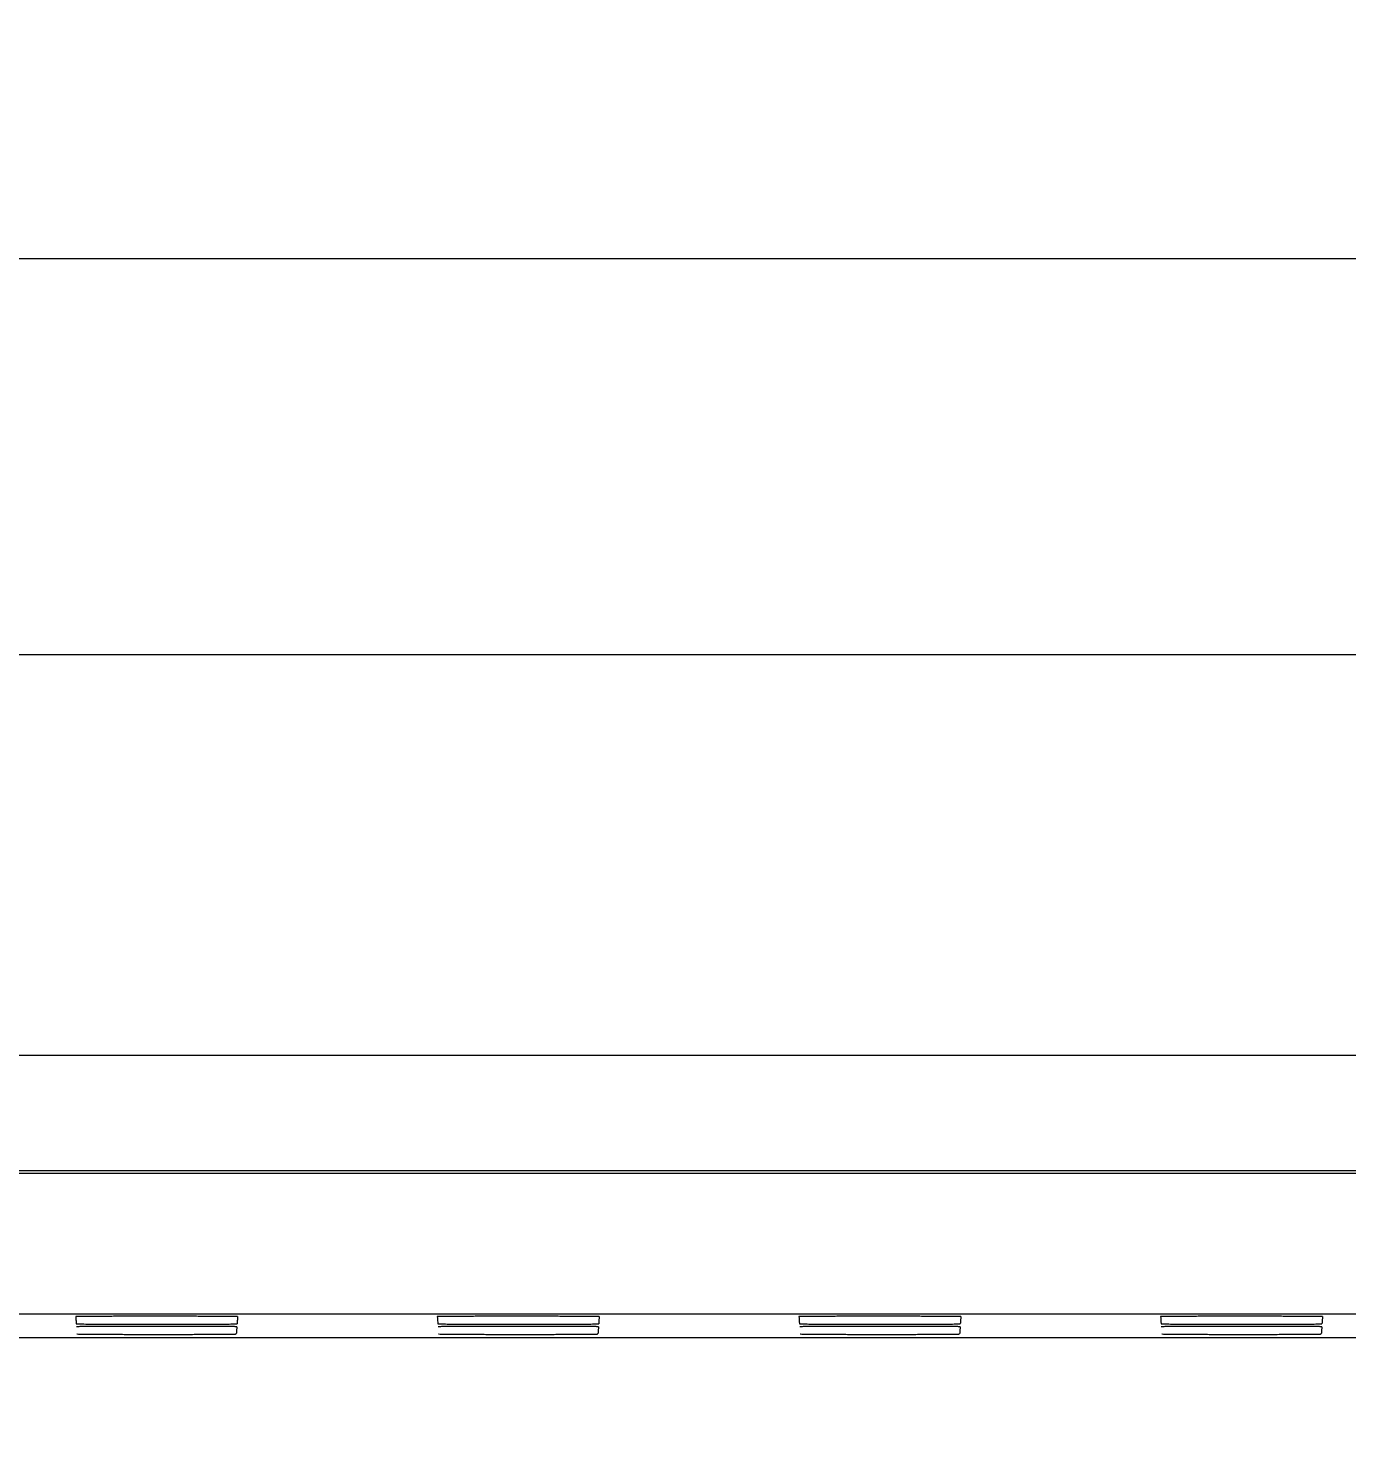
# Model space of a CAD drawing. Header units: millimetres. Extents: x -195 to 1349, y 148 to 750.
# Drawn here: x 1180.11 to 1196.52, y 500.39 to 517.82 of the extents above; entities that cross this region are included whole.
import ezdxf

# ---------------------------------------------------------------- set-up
doc = ezdxf.new("R2010")
doc.units = ezdxf.units.MM
doc.layers.get('0').update_dxf_attribs({"linetype": 'CONTINUOUS'})
doc.layers.get('Defpoints').update_dxf_attribs({"linetype": 'CONTINUOUS'})
doc.layers.add('4', color=7, linetype='CONTINUOUS', true_color=0xffffff)
doc.styles.add('ROMANC', font='romanc.shx', dxfattribs={"bigfont": 'gbcbig.shx'})
doc.dimstyles.new('YanXiu', dxfattribs={"dimtxt": 3.5, "dimasz": 2.2, "dimexe": 0.66, "dimexo": 0.66, "dimgap": 0.66, "dimtad": 0, "dimdec": 1, "dimdsep": 46, "dimtxsty": 'ROMANC', "dimcen": 0, "dimclrd": 131, "dimclre": 131, "dimclrt": 42, "dimazin": 2, "dimtfac": 1, "dimtdec": 1, "dimtofl": 0, "dimtmove": 0, "dimatfit": 3, "dimfxl": 1, "dimlwd": 5, "dimlwe": 5, "dimarcsym": 0})

# ---------------------------------------------------------------- blocks, each defined once
blk = doc.blocks.new('*D53')
at = {"color": 131, "lineweight": 5, "transparency": 16777216}
for p, q in [((1169.315, 493.241), (1169.315, 515.61)), ((1243.61, 492.48), (1243.61, 515.61)), ((1171.515, 514.95), (1200.469, 514.95)), ((1241.41, 514.95), (1212.456, 514.95))]:
    blk.add_line(p, q, dxfattribs=at)
at = {"color": 131, "lineweight": 18, "transparency": 16777216}
for points in [[(1171.515, 515.316), (1171.515, 514.583), (1169.315, 514.95)], [(1241.41, 515.316), (1241.41, 514.583), (1243.61, 514.95)]]:
    blk.add_solid(points, dxfattribs=at)
at = {"layer": 'Defpoints', "color": 0, "lineweight": 18, "transparency": 16777216}
for p in [(1243.61, 514.95), (1169.315, 492.581), (1243.61, 491.82)]:
    blk.add_point(p, dxfattribs=at)
at = {"color": 42, "lineweight": 18, "transparency": 16777216, "insert": (1206.462, 514.95), "char_height": 3.5, "attachment_point": 5, "style": 'ROMANC'}
blk.add_mtext('74.3', dxfattribs=at)
blk = doc.blocks.new('*D54')
at = {"color": 131, "lineweight": 5, "transparency": 16777216}
for p, q in [((1169.962, 501.388), (1169.962, 510.682)), ((1242.962, 501.388), (1242.962, 510.682)), ((1172.162, 510.022), (1202.969, 510.022)), ((1240.762, 510.022), (1209.956, 510.022))]:
    blk.add_line(p, q, dxfattribs=at)
at = {"color": 131, "lineweight": 18, "transparency": 16777216}
for points in [[(1172.162, 510.388), (1172.162, 509.655), (1169.962, 510.022)], [(1240.762, 510.388), (1240.762, 509.655), (1242.962, 510.022)]]:
    blk.add_solid(points, dxfattribs=at)
at = {"layer": 'Defpoints', "color": 0, "lineweight": 18, "transparency": 16777216}
for p in [(1242.962, 510.022), (1169.962, 500.728), (1242.962, 500.728)]:
    blk.add_point(p, dxfattribs=at)
at = {"color": 42, "lineweight": 18, "transparency": 16777216, "insert": (1206.462, 510.022), "char_height": 3.5, "attachment_point": 5, "style": 'ROMANC'}
blk.add_mtext('73', dxfattribs=at)
blk = doc.blocks.new('*D55')
at = {"color": 131, "lineweight": 5, "transparency": 16777216}
for p, q in [((1158.09, 492.7), (1158.09, 526.676)), ((1254.834, 492.885), (1254.834, 526.676)), ((1160.29, 526.016), (1200.469, 526.016)), ((1252.634, 526.016), (1212.456, 526.016))]:
    blk.add_line(p, q, dxfattribs=at)
at = {"color": 131, "lineweight": 18, "transparency": 16777216}
for points in [[(1160.29, 526.382), (1160.29, 525.649), (1158.09, 526.016)], [(1252.634, 526.382), (1252.634, 525.649), (1254.834, 526.016)]]:
    blk.add_solid(points, dxfattribs=at)
at = {"layer": 'Defpoints', "color": 0, "lineweight": 18, "transparency": 16777216}
for p in [(1254.834, 526.016), (1254.834, 492.225), (1158.09, 492.04)]:
    blk.add_point(p, dxfattribs=at)
at = {"color": 42, "lineweight": 18, "transparency": 16777216, "insert": (1206.462, 526.016), "char_height": 3.5, "attachment_point": 5, "style": 'ROMANC'}
blk.add_mtext('96.7', dxfattribs=at)
blk = doc.blocks.new('*D56')
at = {"color": 131, "lineweight": 5, "transparency": 16777216}
for p, q in [((1166.078, 504.008), (1166.078, 521.28)), ((1246.847, 504.008), (1246.847, 521.28)), ((1168.278, 520.62), (1200.469, 520.62)), ((1244.647, 520.62), (1212.456, 520.62))]:
    blk.add_line(p, q, dxfattribs=at)
at = {"color": 131, "lineweight": 18, "transparency": 16777216}
for points in [[(1168.278, 520.986), (1168.278, 520.253), (1166.078, 520.62)], [(1244.647, 520.986), (1244.647, 520.253), (1246.847, 520.62)]]:
    blk.add_solid(points, dxfattribs=at)
at = {"layer": 'Defpoints', "color": 0, "lineweight": 18, "transparency": 16777216}
for p in [(1246.847, 520.62), (1166.078, 503.348), (1246.847, 503.348)]:
    blk.add_point(p, dxfattribs=at)
at = {"color": 42, "lineweight": 18, "transparency": 16777216, "insert": (1206.462, 520.62), "char_height": 3.5, "attachment_point": 5, "style": 'ROMANC'}
blk.add_mtext('80.8', dxfattribs=at)
blk = doc.blocks.new('*D58')
at = {"color": 131, "lineweight": 5, "transparency": 16777216}
for p, q in [((1156.64, 502.079), (1156.64, 531.65)), ((1256.284, 502.079), (1256.284, 531.65)), ((1158.84, 530.99), (1200.469, 530.99)), ((1254.084, 530.99), (1212.456, 530.99))]:
    blk.add_line(p, q, dxfattribs=at)
at = {"color": 131, "lineweight": 18, "transparency": 16777216}
for points in [[(1158.84, 531.357), (1158.84, 530.624), (1156.64, 530.99)], [(1254.084, 531.357), (1254.084, 530.624), (1256.284, 530.99)]]:
    blk.add_solid(points, dxfattribs=at)
at = {"layer": 'Defpoints', "color": 0, "lineweight": 18, "transparency": 16777216}
for p in [(1256.284, 530.99), (1156.64, 501.419), (1256.284, 501.419)]:
    blk.add_point(p, dxfattribs=at)
at = {"color": 42, "lineweight": 18, "transparency": 16777216, "insert": (1206.462, 530.99), "char_height": 3.5, "attachment_point": 5, "style": 'ROMANC'}
blk.add_mtext('99.6', dxfattribs=at)
blk = doc.blocks.new('*D59')
at = {"color": 131, "lineweight": 5, "transparency": 16777216}
for p, q in [((1151.266, 503.956), (1151.266, 539.12)), ((1261.659, 503.956), (1261.659, 539.12)), ((1153.466, 538.46), (1199.219, 538.46)), ((1259.459, 538.46), (1213.706, 538.46))]:
    blk.add_line(p, q, dxfattribs=at)
at = {"color": 131, "lineweight": 18, "transparency": 16777216}
for points in [[(1153.466, 538.826), (1153.466, 538.093), (1151.266, 538.46)], [(1259.459, 538.826), (1259.459, 538.093), (1261.659, 538.46)]]:
    blk.add_solid(points, dxfattribs=at)
at = {"layer": 'Defpoints', "color": 0, "lineweight": 18, "transparency": 16777216}
for p in [(1261.659, 538.46), (1151.266, 503.296), (1261.659, 503.296)]:
    blk.add_point(p, dxfattribs=at)
at = {"color": 42, "lineweight": 18, "transparency": 16777216, "insert": (1206.462, 538.46), "char_height": 3.5, "attachment_point": 5, "style": 'ROMANC'}
blk.add_mtext('110.4', dxfattribs=at)

msp = doc.modelspace()

# ---------------------------------------------------------------- linework, layer by layer
at = {"layer": '4', "color": 7, "linetype": 'Continuous', "lineweight": 18}
for p, q in [((1247.243, 505.033), (1165.682, 505.033)), ((1246.876, 503.597), (1166.048, 503.597)), ((1246.847, 503.567), (1166.078, 503.567)), ((1175.44, 501.822), (1237.485, 501.822))]:
    msp.add_line(p, q, dxfattribs=at)
for points, knots in [([(1182.719, 501.785), (1182.719, 501.785), (1182.713, 501.786), (1182.694, 501.786), (1182.686, 501.786), (1182.672, 501.787), (1182.666, 501.787), (1182.655, 501.787), (1182.649, 501.787), (1182.63, 501.787), (1182.602, 501.787), (1182.568, 501.788), (1182.541, 501.788), (1182.532, 501.788), (1182.512, 501.788), (1182.502, 501.788), (1182.47, 501.788), (1182.448, 501.789), (1182.378, 501.789), (1182.328, 501.789), (1182.259, 501.789), (1182.245, 501.789), (1182.216, 501.789), (1182.202, 501.79), (1182.158, 501.79), (1182.129, 501.79), (1182.068, 501.79), (1182.037, 501.79), (1181.99, 501.79), (1181.974, 501.79), (1181.942, 501.79), (1181.926, 501.79), (1181.877, 501.79), (1181.812, 501.79), (1181.746, 501.79), (1181.68, 501.79), (1181.647, 501.79), (1181.598, 501.79), (1181.581, 501.79), (1181.549, 501.79), (1181.467, 501.79), (1181.389, 501.79), (1181.313, 501.79), (1181.297, 501.79), (1181.267, 501.79), (1181.253, 501.79), (1181.209, 501.789), (1181.181, 501.789), (1181.099, 501.789), (1181.048, 501.789), (1180.989, 501.789), (1180.978, 501.789), (1180.955, 501.788), (1180.945, 501.788), (1180.913, 501.788), (1180.894, 501.788), (1180.857, 501.788), (1180.84, 501.788), (1180.809, 501.787), (1180.795, 501.787), (1180.769, 501.787), (1180.747, 501.786), (1180.731, 501.786), (1180.718, 501.786), (1180.713, 501.786), (1180.707, 501.785), (1180.705, 501.785), (1180.705, 501.785)], [0, 0, 0, 0, 0.0625, 0.0625, 0.09375, 0.09375, 0.109375, 0.109375, 0.125, 0.125, 0.15625, 0.1875, 0.1875, 0.203125, 0.203125, 0.21875, 0.21875, 0.25, 0.25, 0.3125, 0.3125, 0.328125, 0.328125, 0.34375, 0.34375, 0.375, 0.375, 0.40625, 0.40625, 0.421875, 0.421875, 0.4375, 0.4375, 0.46875, 0.5, 0.5, 0.53125, 0.53125, 0.546875, 0.546875, 0.5625, 0.625, 0.625, 0.640625, 0.640625, 0.65625, 0.65625, 0.6875, 0.6875, 0.75, 0.75, 0.765625, 0.765625, 0.78125, 0.78125, 0.8125, 0.8125, 0.84375, 0.84375, 0.875, 0.875, 0.90625, 0.9375, 0.9375, 0.96875, 0.96875, 1, 1, 1, 1]), ([(1180.705, 501.785), (1180.706, 501.772), (1180.707, 501.758), (1180.709, 501.736), (1180.709, 501.727), (1180.71, 501.71), (1180.711, 501.703), (1180.711, 501.696)], [0, 0, 0, 0, 0.448295, 0.448295, 0.75351, 0.75351, 1, 1, 1, 1]), ([(1182.719, 501.785), (1182.718, 501.772), (1182.718, 501.758), (1182.716, 501.736), (1182.715, 501.727), (1182.714, 501.71), (1182.714, 501.703), (1182.713, 501.696)], [0, 0, 0, 0, 0.448296, 0.448296, 0.75351, 0.75351, 1, 1, 1, 1]), ([(1187.219, 501.785), (1187.219, 501.785), (1187.213, 501.786), (1187.194, 501.786), (1187.186, 501.786), (1187.172, 501.787), (1187.166, 501.787), (1187.155, 501.787), (1187.149, 501.787), (1187.13, 501.787), (1187.102, 501.787), (1187.068, 501.788), (1187.041, 501.788), (1187.032, 501.788), (1187.012, 501.788), (1187.002, 501.788), (1186.97, 501.788), (1186.948, 501.789), (1186.878, 501.789), (1186.828, 501.789), (1186.759, 501.789), (1186.745, 501.789), (1186.716, 501.789), (1186.702, 501.79), (1186.658, 501.79), (1186.629, 501.79), (1186.568, 501.79), (1186.537, 501.79), (1186.49, 501.79), (1186.474, 501.79), (1186.442, 501.79), (1186.426, 501.79), (1186.377, 501.79), (1186.312, 501.79), (1186.246, 501.79), (1186.18, 501.79), (1186.147, 501.79), (1186.098, 501.79), (1186.081, 501.79), (1186.049, 501.79), (1185.967, 501.79), (1185.889, 501.79), (1185.813, 501.79), (1185.797, 501.79), (1185.767, 501.79), (1185.753, 501.79), (1185.709, 501.789), (1185.681, 501.789), (1185.599, 501.789), (1185.548, 501.789), (1185.489, 501.789), (1185.478, 501.789), (1185.455, 501.788), (1185.445, 501.788), (1185.413, 501.788), (1185.394, 501.788), (1185.357, 501.788), (1185.34, 501.788), (1185.309, 501.787), (1185.295, 501.787), (1185.269, 501.787), (1185.247, 501.786), (1185.231, 501.786), (1185.218, 501.786), (1185.213, 501.786), (1185.207, 501.785), (1185.205, 501.785), (1185.205, 501.785)], [0, 0, 0, 0, 0.0625, 0.0625, 0.09375, 0.09375, 0.109375, 0.109375, 0.125, 0.125, 0.15625, 0.1875, 0.1875, 0.203125, 0.203125, 0.21875, 0.21875, 0.25, 0.25, 0.3125, 0.3125, 0.328125, 0.328125, 0.34375, 0.34375, 0.375, 0.375, 0.40625, 0.40625, 0.421875, 0.421875, 0.4375, 0.4375, 0.46875, 0.5, 0.5, 0.53125, 0.53125, 0.546875, 0.546875, 0.5625, 0.625, 0.625, 0.640625, 0.640625, 0.65625, 0.65625, 0.6875, 0.6875, 0.75, 0.75, 0.765625, 0.765625, 0.78125, 0.78125, 0.8125, 0.8125, 0.84375, 0.84375, 0.875, 0.875, 0.90625, 0.9375, 0.9375, 0.96875, 0.96875, 1, 1, 1, 1]), ([(1185.205, 501.785), (1185.206, 501.772), (1185.207, 501.758), (1185.209, 501.736), (1185.209, 501.727), (1185.21, 501.71), (1185.211, 501.703), (1185.211, 501.696)], [0, 0, 0, 0, 0.448295, 0.448295, 0.75351, 0.75351, 1, 1, 1, 1]), ([(1187.219, 501.785), (1187.218, 501.772), (1187.218, 501.758), (1187.216, 501.736), (1187.215, 501.727), (1187.214, 501.71), (1187.214, 501.703), (1187.213, 501.696)], [0, 0, 0, 0, 0.448296, 0.448296, 0.75351, 0.75351, 1, 1, 1, 1]), ([(1191.719, 501.785), (1191.719, 501.785), (1191.713, 501.786), (1191.694, 501.786), (1191.686, 501.786), (1191.672, 501.787), (1191.666, 501.787), (1191.655, 501.787), (1191.649, 501.787), (1191.63, 501.787), (1191.602, 501.787), (1191.568, 501.788), (1191.541, 501.788), (1191.532, 501.788), (1191.512, 501.788), (1191.502, 501.788), (1191.47, 501.788), (1191.448, 501.789), (1191.378, 501.789), (1191.328, 501.789), (1191.259, 501.789), (1191.245, 501.789), (1191.216, 501.789), (1191.202, 501.79), (1191.158, 501.79), (1191.129, 501.79), (1191.068, 501.79), (1191.037, 501.79), (1190.99, 501.79), (1190.974, 501.79), (1190.942, 501.79), (1190.926, 501.79), (1190.877, 501.79), (1190.812, 501.79), (1190.746, 501.79), (1190.68, 501.79), (1190.647, 501.79), (1190.598, 501.79), (1190.581, 501.79), (1190.549, 501.79), (1190.467, 501.79), (1190.389, 501.79), (1190.313, 501.79), (1190.297, 501.79), (1190.267, 501.79), (1190.253, 501.79), (1190.209, 501.789), (1190.181, 501.789), (1190.099, 501.789), (1190.048, 501.789), (1189.989, 501.789), (1189.978, 501.789), (1189.955, 501.788), (1189.945, 501.788), (1189.913, 501.788), (1189.894, 501.788), (1189.857, 501.788), (1189.84, 501.788), (1189.809, 501.787), (1189.795, 501.787), (1189.769, 501.787), (1189.747, 501.786), (1189.731, 501.786), (1189.718, 501.786), (1189.713, 501.786), (1189.707, 501.785), (1189.705, 501.785), (1189.705, 501.785)], [0, 0, 0, 0, 0.0625, 0.0625, 0.09375, 0.09375, 0.109375, 0.109375, 0.125, 0.125, 0.15625, 0.1875, 0.1875, 0.203125, 0.203125, 0.21875, 0.21875, 0.25, 0.25, 0.3125, 0.3125, 0.328125, 0.328125, 0.34375, 0.34375, 0.375, 0.375, 0.40625, 0.40625, 0.421875, 0.421875, 0.4375, 0.4375, 0.46875, 0.5, 0.5, 0.53125, 0.53125, 0.546875, 0.546875, 0.5625, 0.625, 0.625, 0.640625, 0.640625, 0.65625, 0.65625, 0.6875, 0.6875, 0.75, 0.75, 0.765625, 0.765625, 0.78125, 0.78125, 0.8125, 0.8125, 0.84375, 0.84375, 0.875, 0.875, 0.90625, 0.9375, 0.9375, 0.96875, 0.96875, 1, 1, 1, 1]), ([(1189.705, 501.785), (1189.706, 501.772), (1189.707, 501.758), (1189.709, 501.736), (1189.709, 501.727), (1189.71, 501.71), (1189.711, 501.703), (1189.711, 501.696)], [0, 0, 0, 0, 0.448295, 0.448295, 0.75351, 0.75351, 1, 1, 1, 1]), ([(1191.719, 501.785), (1191.718, 501.772), (1191.718, 501.758), (1191.716, 501.736), (1191.715, 501.727), (1191.714, 501.71), (1191.714, 501.703), (1191.713, 501.696)], [0, 0, 0, 0, 0.448296, 0.448296, 0.75351, 0.75351, 1, 1, 1, 1]), ([(1196.219, 501.785), (1196.219, 501.785), (1196.213, 501.786), (1196.194, 501.786), (1196.186, 501.786), (1196.172, 501.787), (1196.166, 501.787), (1196.155, 501.787), (1196.149, 501.787), (1196.13, 501.787), (1196.102, 501.787), (1196.068, 501.788), (1196.041, 501.788), (1196.032, 501.788), (1196.012, 501.788), (1196.002, 501.788), (1195.97, 501.788), (1195.948, 501.789), (1195.878, 501.789), (1195.828, 501.789), (1195.759, 501.789), (1195.745, 501.789), (1195.716, 501.789), (1195.702, 501.79), (1195.658, 501.79), (1195.629, 501.79), (1195.568, 501.79), (1195.537, 501.79), (1195.49, 501.79), (1195.474, 501.79), (1195.442, 501.79), (1195.426, 501.79), (1195.377, 501.79), (1195.312, 501.79), (1195.246, 501.79), (1195.18, 501.79), (1195.147, 501.79), (1195.098, 501.79), (1195.081, 501.79), (1195.049, 501.79), (1194.967, 501.79), (1194.889, 501.79), (1194.813, 501.79), (1194.797, 501.79), (1194.767, 501.79), (1194.753, 501.79), (1194.709, 501.789), (1194.681, 501.789), (1194.599, 501.789), (1194.548, 501.789), (1194.489, 501.789), (1194.478, 501.789), (1194.455, 501.788), (1194.445, 501.788), (1194.413, 501.788), (1194.394, 501.788), (1194.357, 501.788), (1194.34, 501.788), (1194.309, 501.787), (1194.295, 501.787), (1194.269, 501.787), (1194.247, 501.786), (1194.231, 501.786), (1194.218, 501.786), (1194.213, 501.786), (1194.207, 501.785), (1194.205, 501.785), (1194.205, 501.785)], [0, 0, 0, 0, 0.0625, 0.0625, 0.09375, 0.09375, 0.109375, 0.109375, 0.125, 0.125, 0.15625, 0.1875, 0.1875, 0.203125, 0.203125, 0.21875, 0.21875, 0.25, 0.25, 0.3125, 0.3125, 0.328125, 0.328125, 0.34375, 0.34375, 0.375, 0.375, 0.40625, 0.40625, 0.421875, 0.421875, 0.4375, 0.4375, 0.46875, 0.5, 0.5, 0.53125, 0.53125, 0.546875, 0.546875, 0.5625, 0.625, 0.625, 0.640625, 0.640625, 0.65625, 0.65625, 0.6875, 0.6875, 0.75, 0.75, 0.765625, 0.765625, 0.78125, 0.78125, 0.8125, 0.8125, 0.84375, 0.84375, 0.875, 0.875, 0.90625, 0.9375, 0.9375, 0.96875, 0.96875, 1, 1, 1, 1]), ([(1194.205, 501.785), (1194.206, 501.772), (1194.207, 501.758), (1194.209, 501.736), (1194.209, 501.727), (1194.21, 501.71), (1194.211, 501.703), (1194.211, 501.696)], [0, 0, 0, 0, 0.448295, 0.448295, 0.75351, 0.75351, 1, 1, 1, 1]), ([(1196.219, 501.785), (1196.218, 501.772), (1196.218, 501.758), (1196.216, 501.736), (1196.215, 501.727), (1196.214, 501.71), (1196.214, 501.703), (1196.213, 501.696)], [0, 0, 0, 0, 0.448296, 0.448296, 0.75351, 0.75351, 1, 1, 1, 1]), ([(1180.711, 501.696), (1180.712, 501.695), (1180.718, 501.695), (1180.737, 501.695), (1180.745, 501.694), (1180.764, 501.694), (1180.775, 501.694), (1180.8, 501.694), (1180.828, 501.693), (1180.862, 501.693), (1180.889, 501.693), (1180.898, 501.693), (1180.918, 501.693), (1180.928, 501.693), (1180.96, 501.692), (1180.982, 501.692), (1181.051, 501.692), (1181.101, 501.692), (1181.169, 501.691), (1181.183, 501.691), (1181.212, 501.691), (1181.226, 501.691), (1181.269, 501.691), (1181.299, 501.691), (1181.359, 501.691), (1181.39, 501.691), (1181.437, 501.691), (1181.452, 501.691), (1181.484, 501.691), (1181.501, 501.691), (1181.549, 501.691), (1181.614, 501.691), (1181.679, 501.691), (1181.744, 501.691), (1181.777, 501.691), (1181.826, 501.691), (1181.842, 501.691), (1181.875, 501.691), (1181.956, 501.691), (1182.034, 501.691), (1182.109, 501.691), (1182.124, 501.691), (1182.154, 501.691), (1182.169, 501.691), (1182.213, 501.691), (1182.241, 501.691), (1182.322, 501.692), (1182.373, 501.692), (1182.431, 501.692), (1182.442, 501.692), (1182.464, 501.692), (1182.475, 501.692), (1182.506, 501.693), (1182.526, 501.693), (1182.562, 501.693), (1182.579, 501.693), (1182.61, 501.693), (1182.624, 501.694), (1182.649, 501.694), (1182.671, 501.694), (1182.687, 501.695), (1182.7, 501.695), (1182.705, 501.695), (1182.712, 501.695), (1182.713, 501.696), (1182.713, 501.696)], [0, 0, 0, 0, 0.0625, 0.0625, 0.09375, 0.09375, 0.125, 0.125, 0.15625, 0.1875, 0.1875, 0.203125, 0.203125, 0.21875, 0.21875, 0.25, 0.25, 0.3125, 0.3125, 0.328125, 0.328125, 0.34375, 0.34375, 0.375, 0.375, 0.40625, 0.40625, 0.421875, 0.421875, 0.4375, 0.4375, 0.46875, 0.5, 0.5, 0.53125, 0.53125, 0.546875, 0.546875, 0.5625, 0.625, 0.625, 0.640625, 0.640625, 0.65625, 0.65625, 0.6875, 0.6875, 0.75, 0.75, 0.765625, 0.765625, 0.78125, 0.78125, 0.8125, 0.8125, 0.84375, 0.84375, 0.875, 0.875, 0.90625, 0.9375, 0.9375, 0.96875, 0.96875, 1, 1, 1, 1]), ([(1182.711, 501.659), (1182.711, 501.66), (1182.704, 501.66), (1182.685, 501.66), (1182.677, 501.661), (1182.663, 501.661), (1182.658, 501.661), (1182.647, 501.661), (1182.641, 501.661), (1182.622, 501.661), (1182.594, 501.662), (1182.561, 501.662), (1182.534, 501.662), (1182.524, 501.662), (1182.505, 501.662), (1182.495, 501.662), (1182.463, 501.663), (1182.441, 501.663), (1182.372, 501.663), (1182.322, 501.663), (1182.254, 501.664), (1182.24, 501.664), (1182.212, 501.664), (1182.198, 501.664), (1182.154, 501.664), (1182.125, 501.664), (1182.065, 501.664), (1182.034, 501.664), (1181.987, 501.664), (1181.972, 501.664), (1181.94, 501.664), (1181.924, 501.664), (1181.875, 501.664), (1181.811, 501.664), (1181.746, 501.664), (1181.681, 501.664), (1181.648, 501.664), (1181.599, 501.664), (1181.583, 501.664), (1181.55, 501.664), (1181.469, 501.664), (1181.392, 501.664), (1181.316, 501.664), (1181.301, 501.664), (1181.271, 501.664), (1181.257, 501.664), (1181.213, 501.664), (1181.185, 501.664), (1181.104, 501.663), (1181.054, 501.663), (1180.995, 501.663), (1180.984, 501.663), (1180.962, 501.663), (1180.951, 501.663), (1180.92, 501.662), (1180.901, 501.662), (1180.865, 501.662), (1180.848, 501.662), (1180.817, 501.662), (1180.803, 501.661), (1180.778, 501.661), (1180.756, 501.661), (1180.74, 501.66), (1180.727, 501.66), (1180.722, 501.66), (1180.716, 501.66), (1180.714, 501.659), (1180.714, 501.659)], [0, 0, 0, 0, 0.0625, 0.0625, 0.09375, 0.09375, 0.109375, 0.109375, 0.125, 0.125, 0.15625, 0.1875, 0.1875, 0.203125, 0.203125, 0.21875, 0.21875, 0.25, 0.25, 0.3125, 0.3125, 0.328125, 0.328125, 0.34375, 0.34375, 0.375, 0.375, 0.40625, 0.40625, 0.421875, 0.421875, 0.4375, 0.4375, 0.46875, 0.5, 0.5, 0.53125, 0.53125, 0.546875, 0.546875, 0.5625, 0.625, 0.625, 0.640625, 0.640625, 0.65625, 0.65625, 0.6875, 0.6875, 0.75, 0.75, 0.765625, 0.765625, 0.78125, 0.78125, 0.8125, 0.8125, 0.84375, 0.84375, 0.875, 0.875, 0.90625, 0.9375, 0.9375, 0.96875, 0.96875, 1, 1, 1, 1]), ([(1182.711, 501.659), (1182.71, 501.647), (1182.709, 501.635), (1182.707, 501.614), (1182.707, 501.605), (1182.706, 501.588), (1182.705, 501.579), (1182.704, 501.57)], [0, 0, 0, 0, 0.406541, 0.406541, 0.703271, 0.703271, 1, 1, 1, 1]), ([(1185.211, 501.696), (1185.212, 501.695), (1185.218, 501.695), (1185.237, 501.695), (1185.245, 501.694), (1185.264, 501.694), (1185.275, 501.694), (1185.3, 501.694), (1185.328, 501.693), (1185.362, 501.693), (1185.389, 501.693), (1185.398, 501.693), (1185.418, 501.693), (1185.428, 501.693), (1185.46, 501.692), (1185.482, 501.692), (1185.551, 501.692), (1185.601, 501.692), (1185.669, 501.691), (1185.683, 501.691), (1185.712, 501.691), (1185.726, 501.691), (1185.769, 501.691), (1185.799, 501.691), (1185.859, 501.691), (1185.89, 501.691), (1185.937, 501.691), (1185.952, 501.691), (1185.984, 501.691), (1186.001, 501.691), (1186.049, 501.691), (1186.114, 501.691), (1186.179, 501.691), (1186.244, 501.691), (1186.277, 501.691), (1186.326, 501.691), (1186.342, 501.691), (1186.375, 501.691), (1186.456, 501.691), (1186.534, 501.691), (1186.609, 501.691), (1186.624, 501.691), (1186.654, 501.691), (1186.669, 501.691), (1186.713, 501.691), (1186.741, 501.691), (1186.822, 501.692), (1186.873, 501.692), (1186.931, 501.692), (1186.942, 501.692), (1186.964, 501.692), (1186.975, 501.692), (1187.006, 501.693), (1187.026, 501.693), (1187.062, 501.693), (1187.079, 501.693), (1187.11, 501.693), (1187.124, 501.694), (1187.149, 501.694), (1187.171, 501.694), (1187.187, 501.695), (1187.2, 501.695), (1187.205, 501.695), (1187.212, 501.695), (1187.213, 501.696), (1187.213, 501.696)], [0, 0, 0, 0, 0.0625, 0.0625, 0.09375, 0.09375, 0.125, 0.125, 0.15625, 0.1875, 0.1875, 0.203125, 0.203125, 0.21875, 0.21875, 0.25, 0.25, 0.3125, 0.3125, 0.328125, 0.328125, 0.34375, 0.34375, 0.375, 0.375, 0.40625, 0.40625, 0.421875, 0.421875, 0.4375, 0.4375, 0.46875, 0.5, 0.5, 0.53125, 0.53125, 0.546875, 0.546875, 0.5625, 0.625, 0.625, 0.640625, 0.640625, 0.65625, 0.65625, 0.6875, 0.6875, 0.75, 0.75, 0.765625, 0.765625, 0.78125, 0.78125, 0.8125, 0.8125, 0.84375, 0.84375, 0.875, 0.875, 0.90625, 0.9375, 0.9375, 0.96875, 0.96875, 1, 1, 1, 1]), ([(1187.211, 501.659), (1187.211, 501.66), (1187.204, 501.66), (1187.185, 501.66), (1187.177, 501.661), (1187.163, 501.661), (1187.158, 501.661), (1187.147, 501.661), (1187.141, 501.661), (1187.122, 501.661), (1187.094, 501.662), (1187.061, 501.662), (1187.034, 501.662), (1187.024, 501.662), (1187.005, 501.662), (1186.995, 501.662), (1186.963, 501.663), (1186.941, 501.663), (1186.872, 501.663), (1186.822, 501.663), (1186.754, 501.664), (1186.74, 501.664), (1186.712, 501.664), (1186.698, 501.664), (1186.654, 501.664), (1186.625, 501.664), (1186.565, 501.664), (1186.534, 501.664), (1186.487, 501.664), (1186.472, 501.664), (1186.44, 501.664), (1186.424, 501.664), (1186.375, 501.664), (1186.311, 501.664), (1186.246, 501.664), (1186.181, 501.664), (1186.148, 501.664), (1186.099, 501.664), (1186.083, 501.664), (1186.05, 501.664), (1185.969, 501.664), (1185.892, 501.664), (1185.816, 501.664), (1185.801, 501.664), (1185.771, 501.664), (1185.757, 501.664), (1185.713, 501.664), (1185.685, 501.664), (1185.604, 501.663), (1185.554, 501.663), (1185.495, 501.663), (1185.484, 501.663), (1185.462, 501.663), (1185.451, 501.663), (1185.42, 501.662), (1185.401, 501.662), (1185.365, 501.662), (1185.348, 501.662), (1185.317, 501.662), (1185.303, 501.661), (1185.278, 501.661), (1185.256, 501.661), (1185.24, 501.66), (1185.227, 501.66), (1185.222, 501.66), (1185.216, 501.66), (1185.214, 501.659), (1185.214, 501.659)], [0, 0, 0, 0, 0.0625, 0.0625, 0.09375, 0.09375, 0.109375, 0.109375, 0.125, 0.125, 0.15625, 0.1875, 0.1875, 0.203125, 0.203125, 0.21875, 0.21875, 0.25, 0.25, 0.3125, 0.3125, 0.328125, 0.328125, 0.34375, 0.34375, 0.375, 0.375, 0.40625, 0.40625, 0.421875, 0.421875, 0.4375, 0.4375, 0.46875, 0.5, 0.5, 0.53125, 0.53125, 0.546875, 0.546875, 0.5625, 0.625, 0.625, 0.640625, 0.640625, 0.65625, 0.65625, 0.6875, 0.6875, 0.75, 0.75, 0.765625, 0.765625, 0.78125, 0.78125, 0.8125, 0.8125, 0.84375, 0.84375, 0.875, 0.875, 0.90625, 0.9375, 0.9375, 0.96875, 0.96875, 1, 1, 1, 1]), ([(1187.211, 501.659), (1187.21, 501.647), (1187.209, 501.635), (1187.207, 501.614), (1187.207, 501.605), (1187.206, 501.588), (1187.205, 501.579), (1187.204, 501.57)], [0, 0, 0, 0, 0.406541, 0.406541, 0.703271, 0.703271, 1, 1, 1, 1]), ([(1189.711, 501.696), (1189.712, 501.695), (1189.718, 501.695), (1189.737, 501.695), (1189.745, 501.694), (1189.764, 501.694), (1189.775, 501.694), (1189.8, 501.694), (1189.828, 501.693), (1189.862, 501.693), (1189.889, 501.693), (1189.898, 501.693), (1189.918, 501.693), (1189.928, 501.693), (1189.96, 501.692), (1189.982, 501.692), (1190.051, 501.692), (1190.101, 501.692), (1190.169, 501.691), (1190.183, 501.691), (1190.212, 501.691), (1190.226, 501.691), (1190.269, 501.691), (1190.299, 501.691), (1190.359, 501.691), (1190.39, 501.691), (1190.437, 501.691), (1190.452, 501.691), (1190.484, 501.691), (1190.501, 501.691), (1190.549, 501.691), (1190.614, 501.691), (1190.679, 501.691), (1190.744, 501.691), (1190.777, 501.691), (1190.826, 501.691), (1190.842, 501.691), (1190.875, 501.691), (1190.956, 501.691), (1191.034, 501.691), (1191.109, 501.691), (1191.124, 501.691), (1191.154, 501.691), (1191.169, 501.691), (1191.213, 501.691), (1191.241, 501.691), (1191.322, 501.692), (1191.373, 501.692), (1191.431, 501.692), (1191.442, 501.692), (1191.464, 501.692), (1191.475, 501.692), (1191.506, 501.693), (1191.526, 501.693), (1191.562, 501.693), (1191.579, 501.693), (1191.61, 501.693), (1191.624, 501.694), (1191.649, 501.694), (1191.671, 501.694), (1191.687, 501.695), (1191.7, 501.695), (1191.705, 501.695), (1191.712, 501.695), (1191.713, 501.696), (1191.713, 501.696)], [0, 0, 0, 0, 0.0625, 0.0625, 0.09375, 0.09375, 0.125, 0.125, 0.15625, 0.1875, 0.1875, 0.203125, 0.203125, 0.21875, 0.21875, 0.25, 0.25, 0.3125, 0.3125, 0.328125, 0.328125, 0.34375, 0.34375, 0.375, 0.375, 0.40625, 0.40625, 0.421875, 0.421875, 0.4375, 0.4375, 0.46875, 0.5, 0.5, 0.53125, 0.53125, 0.546875, 0.546875, 0.5625, 0.625, 0.625, 0.640625, 0.640625, 0.65625, 0.65625, 0.6875, 0.6875, 0.75, 0.75, 0.765625, 0.765625, 0.78125, 0.78125, 0.8125, 0.8125, 0.84375, 0.84375, 0.875, 0.875, 0.90625, 0.9375, 0.9375, 0.96875, 0.96875, 1, 1, 1, 1]), ([(1191.711, 501.659), (1191.711, 501.66), (1191.704, 501.66), (1191.685, 501.66), (1191.677, 501.661), (1191.663, 501.661), (1191.658, 501.661), (1191.647, 501.661), (1191.641, 501.661), (1191.622, 501.661), (1191.594, 501.662), (1191.561, 501.662), (1191.534, 501.662), (1191.524, 501.662), (1191.505, 501.662), (1191.495, 501.662), (1191.463, 501.663), (1191.441, 501.663), (1191.372, 501.663), (1191.322, 501.663), (1191.254, 501.664), (1191.24, 501.664), (1191.212, 501.664), (1191.198, 501.664), (1191.154, 501.664), (1191.125, 501.664), (1191.065, 501.664), (1191.034, 501.664), (1190.987, 501.664), (1190.972, 501.664), (1190.94, 501.664), (1190.924, 501.664), (1190.875, 501.664), (1190.811, 501.664), (1190.746, 501.664), (1190.681, 501.664), (1190.648, 501.664), (1190.599, 501.664), (1190.583, 501.664), (1190.55, 501.664), (1190.469, 501.664), (1190.392, 501.664), (1190.316, 501.664), (1190.301, 501.664), (1190.271, 501.664), (1190.257, 501.664), (1190.213, 501.664), (1190.185, 501.664), (1190.104, 501.663), (1190.054, 501.663), (1189.995, 501.663), (1189.984, 501.663), (1189.962, 501.663), (1189.951, 501.663), (1189.92, 501.662), (1189.901, 501.662), (1189.865, 501.662), (1189.848, 501.662), (1189.817, 501.662), (1189.803, 501.661), (1189.778, 501.661), (1189.756, 501.661), (1189.74, 501.66), (1189.727, 501.66), (1189.722, 501.66), (1189.716, 501.66), (1189.714, 501.659), (1189.714, 501.659)], [0, 0, 0, 0, 0.0625, 0.0625, 0.09375, 0.09375, 0.109375, 0.109375, 0.125, 0.125, 0.15625, 0.1875, 0.1875, 0.203125, 0.203125, 0.21875, 0.21875, 0.25, 0.25, 0.3125, 0.3125, 0.328125, 0.328125, 0.34375, 0.34375, 0.375, 0.375, 0.40625, 0.40625, 0.421875, 0.421875, 0.4375, 0.4375, 0.46875, 0.5, 0.5, 0.53125, 0.53125, 0.546875, 0.546875, 0.5625, 0.625, 0.625, 0.640625, 0.640625, 0.65625, 0.65625, 0.6875, 0.6875, 0.75, 0.75, 0.765625, 0.765625, 0.78125, 0.78125, 0.8125, 0.8125, 0.84375, 0.84375, 0.875, 0.875, 0.90625, 0.9375, 0.9375, 0.96875, 0.96875, 1, 1, 1, 1]), ([(1191.711, 501.659), (1191.71, 501.647), (1191.709, 501.635), (1191.707, 501.614), (1191.707, 501.605), (1191.706, 501.588), (1191.705, 501.579), (1191.704, 501.57)], [0, 0, 0, 0, 0.406541, 0.406541, 0.703271, 0.703271, 1, 1, 1, 1]), ([(1194.211, 501.696), (1194.212, 501.695), (1194.218, 501.695), (1194.237, 501.695), (1194.245, 501.694), (1194.264, 501.694), (1194.275, 501.694), (1194.3, 501.694), (1194.328, 501.693), (1194.362, 501.693), (1194.389, 501.693), (1194.398, 501.693), (1194.418, 501.693), (1194.428, 501.693), (1194.46, 501.692), (1194.482, 501.692), (1194.551, 501.692), (1194.601, 501.692), (1194.669, 501.691), (1194.683, 501.691), (1194.712, 501.691), (1194.726, 501.691), (1194.769, 501.691), (1194.799, 501.691), (1194.859, 501.691), (1194.89, 501.691), (1194.937, 501.691), (1194.952, 501.691), (1194.984, 501.691), (1195.001, 501.691), (1195.049, 501.691), (1195.114, 501.691), (1195.179, 501.691), (1195.244, 501.691), (1195.277, 501.691), (1195.326, 501.691), (1195.342, 501.691), (1195.375, 501.691), (1195.456, 501.691), (1195.534, 501.691), (1195.609, 501.691), (1195.624, 501.691), (1195.654, 501.691), (1195.669, 501.691), (1195.713, 501.691), (1195.741, 501.691), (1195.822, 501.692), (1195.873, 501.692), (1195.931, 501.692), (1195.942, 501.692), (1195.964, 501.692), (1195.975, 501.692), (1196.006, 501.693), (1196.026, 501.693), (1196.062, 501.693), (1196.079, 501.693), (1196.11, 501.693), (1196.124, 501.694), (1196.149, 501.694), (1196.171, 501.694), (1196.187, 501.695), (1196.2, 501.695), (1196.205, 501.695), (1196.212, 501.695), (1196.213, 501.696), (1196.213, 501.696)], [0, 0, 0, 0, 0.0625, 0.0625, 0.09375, 0.09375, 0.125, 0.125, 0.15625, 0.1875, 0.1875, 0.203125, 0.203125, 0.21875, 0.21875, 0.25, 0.25, 0.3125, 0.3125, 0.328125, 0.328125, 0.34375, 0.34375, 0.375, 0.375, 0.40625, 0.40625, 0.421875, 0.421875, 0.4375, 0.4375, 0.46875, 0.5, 0.5, 0.53125, 0.53125, 0.546875, 0.546875, 0.5625, 0.625, 0.625, 0.640625, 0.640625, 0.65625, 0.65625, 0.6875, 0.6875, 0.75, 0.75, 0.765625, 0.765625, 0.78125, 0.78125, 0.8125, 0.8125, 0.84375, 0.84375, 0.875, 0.875, 0.90625, 0.9375, 0.9375, 0.96875, 0.96875, 1, 1, 1, 1]), ([(1196.211, 501.659), (1196.211, 501.66), (1196.204, 501.66), (1196.185, 501.66), (1196.177, 501.661), (1196.163, 501.661), (1196.158, 501.661), (1196.147, 501.661), (1196.141, 501.661), (1196.122, 501.661), (1196.094, 501.662), (1196.061, 501.662), (1196.034, 501.662), (1196.024, 501.662), (1196.005, 501.662), (1195.995, 501.662), (1195.963, 501.663), (1195.941, 501.663), (1195.872, 501.663), (1195.822, 501.663), (1195.754, 501.664), (1195.74, 501.664), (1195.712, 501.664), (1195.698, 501.664), (1195.654, 501.664), (1195.625, 501.664), (1195.565, 501.664), (1195.534, 501.664), (1195.487, 501.664), (1195.472, 501.664), (1195.44, 501.664), (1195.424, 501.664), (1195.375, 501.664), (1195.311, 501.664), (1195.246, 501.664), (1195.181, 501.664), (1195.148, 501.664), (1195.099, 501.664), (1195.083, 501.664), (1195.05, 501.664), (1194.969, 501.664), (1194.892, 501.664), (1194.816, 501.664), (1194.801, 501.664), (1194.771, 501.664), (1194.757, 501.664), (1194.713, 501.664), (1194.685, 501.664), (1194.604, 501.663), (1194.554, 501.663), (1194.495, 501.663), (1194.484, 501.663), (1194.462, 501.663), (1194.451, 501.663), (1194.42, 501.662), (1194.401, 501.662), (1194.365, 501.662), (1194.348, 501.662), (1194.317, 501.662), (1194.303, 501.661), (1194.278, 501.661), (1194.256, 501.661), (1194.24, 501.66), (1194.227, 501.66), (1194.222, 501.66), (1194.216, 501.66), (1194.214, 501.659), (1194.214, 501.659)], [0, 0, 0, 0, 0.0625, 0.0625, 0.09375, 0.09375, 0.109375, 0.109375, 0.125, 0.125, 0.15625, 0.1875, 0.1875, 0.203125, 0.203125, 0.21875, 0.21875, 0.25, 0.25, 0.3125, 0.3125, 0.328125, 0.328125, 0.34375, 0.34375, 0.375, 0.375, 0.40625, 0.40625, 0.421875, 0.421875, 0.4375, 0.4375, 0.46875, 0.5, 0.5, 0.53125, 0.53125, 0.546875, 0.546875, 0.5625, 0.625, 0.625, 0.640625, 0.640625, 0.65625, 0.65625, 0.6875, 0.6875, 0.75, 0.75, 0.765625, 0.765625, 0.78125, 0.78125, 0.8125, 0.8125, 0.84375, 0.84375, 0.875, 0.875, 0.90625, 0.9375, 0.9375, 0.96875, 0.96875, 1, 1, 1, 1]), ([(1196.211, 501.659), (1196.21, 501.647), (1196.209, 501.635), (1196.207, 501.614), (1196.207, 501.605), (1196.206, 501.588), (1196.205, 501.579), (1196.204, 501.57)], [0, 0, 0, 0, 0.406541, 0.406541, 0.703271, 0.703271, 1, 1, 1, 1]), ([(1237.285, 501.523), (1228.223, 501.523), (1219.16, 501.523), (1198.612, 501.523), (1187.126, 501.523), (1175.639, 501.523)], [0, 0, 0, 0, 0.441028, 0.441028, 1, 1, 1, 1]), ([(1180.72, 501.57), (1180.72, 501.57), (1180.727, 501.569), (1180.746, 501.569), (1180.753, 501.569), (1180.772, 501.568), (1180.783, 501.568), (1180.808, 501.568), (1180.836, 501.568), (1180.869, 501.567), (1180.896, 501.567), (1180.906, 501.567), (1180.925, 501.567), (1180.935, 501.567), (1180.966, 501.567), (1180.988, 501.566), (1181.057, 501.566), (1181.107, 501.566), (1181.174, 501.566), (1181.188, 501.566), (1181.216, 501.566), (1181.23, 501.566), (1181.273, 501.565), (1181.302, 501.565), (1181.362, 501.565), (1181.393, 501.565), (1181.439, 501.565), (1181.455, 501.565), (1181.486, 501.565), (1181.502, 501.565), (1181.55, 501.565), (1181.615, 501.565), (1181.679, 501.565), (1181.744, 501.565), (1181.776, 501.565), (1181.825, 501.565), (1181.841, 501.565), (1181.874, 501.565), (1181.954, 501.565), (1182.031, 501.565), (1182.106, 501.565), (1182.121, 501.565), (1182.15, 501.565), (1182.165, 501.565), (1182.208, 501.566), (1182.236, 501.566), (1182.317, 501.566), (1182.367, 501.566), (1182.425, 501.566), (1182.436, 501.566), (1182.458, 501.567), (1182.468, 501.567), (1182.499, 501.567), (1182.519, 501.567), (1182.555, 501.567), (1182.571, 501.567), (1182.602, 501.568), (1182.616, 501.568), (1182.641, 501.568), (1182.663, 501.569), (1182.679, 501.569), (1182.691, 501.569), (1182.696, 501.569), (1182.703, 501.57), (1182.704, 501.57), (1182.704, 501.57)], [0, 0, 0, 0, 0.0625, 0.0625, 0.09375, 0.09375, 0.125, 0.125, 0.15625, 0.1875, 0.1875, 0.203125, 0.203125, 0.21875, 0.21875, 0.25, 0.25, 0.3125, 0.3125, 0.328125, 0.328125, 0.34375, 0.34375, 0.375, 0.375, 0.40625, 0.40625, 0.421875, 0.421875, 0.4375, 0.4375, 0.46875, 0.5, 0.5, 0.53125, 0.53125, 0.546875, 0.546875, 0.5625, 0.625, 0.625, 0.640625, 0.640625, 0.65625, 0.65625, 0.6875, 0.6875, 0.75, 0.75, 0.765625, 0.765625, 0.78125, 0.78125, 0.8125, 0.8125, 0.84375, 0.84375, 0.875, 0.875, 0.90625, 0.9375, 0.9375, 0.96875, 0.96875, 1, 1, 1, 1]), ([(1185.22, 501.57), (1185.22, 501.57), (1185.227, 501.569), (1185.246, 501.569), (1185.253, 501.569), (1185.272, 501.568), (1185.283, 501.568), (1185.308, 501.568), (1185.336, 501.568), (1185.369, 501.567), (1185.396, 501.567), (1185.406, 501.567), (1185.425, 501.567), (1185.435, 501.567), (1185.466, 501.567), (1185.488, 501.566), (1185.557, 501.566), (1185.607, 501.566), (1185.674, 501.566), (1185.688, 501.566), (1185.716, 501.566), (1185.73, 501.566), (1185.773, 501.565), (1185.802, 501.565), (1185.862, 501.565), (1185.893, 501.565), (1185.939, 501.565), (1185.955, 501.565), (1185.986, 501.565), (1186.002, 501.565), (1186.05, 501.565), (1186.115, 501.565), (1186.179, 501.565), (1186.244, 501.565), (1186.276, 501.565), (1186.325, 501.565), (1186.341, 501.565), (1186.374, 501.565), (1186.454, 501.565), (1186.531, 501.565), (1186.606, 501.565), (1186.621, 501.565), (1186.65, 501.565), (1186.665, 501.565), (1186.708, 501.566), (1186.736, 501.566), (1186.817, 501.566), (1186.867, 501.566), (1186.925, 501.566), (1186.936, 501.566), (1186.958, 501.567), (1186.968, 501.567), (1186.999, 501.567), (1187.019, 501.567), (1187.055, 501.567), (1187.071, 501.567), (1187.102, 501.568), (1187.116, 501.568), (1187.141, 501.568), (1187.163, 501.569), (1187.179, 501.569), (1187.191, 501.569), (1187.196, 501.569), (1187.203, 501.57), (1187.204, 501.57), (1187.204, 501.57)], [0, 0, 0, 0, 0.0625, 0.0625, 0.09375, 0.09375, 0.125, 0.125, 0.15625, 0.1875, 0.1875, 0.203125, 0.203125, 0.21875, 0.21875, 0.25, 0.25, 0.3125, 0.3125, 0.328125, 0.328125, 0.34375, 0.34375, 0.375, 0.375, 0.40625, 0.40625, 0.421875, 0.421875, 0.4375, 0.4375, 0.46875, 0.5, 0.5, 0.53125, 0.53125, 0.546875, 0.546875, 0.5625, 0.625, 0.625, 0.640625, 0.640625, 0.65625, 0.65625, 0.6875, 0.6875, 0.75, 0.75, 0.765625, 0.765625, 0.78125, 0.78125, 0.8125, 0.8125, 0.84375, 0.84375, 0.875, 0.875, 0.90625, 0.9375, 0.9375, 0.96875, 0.96875, 1, 1, 1, 1]), ([(1189.72, 501.57), (1189.72, 501.57), (1189.727, 501.569), (1189.746, 501.569), (1189.753, 501.569), (1189.772, 501.568), (1189.783, 501.568), (1189.808, 501.568), (1189.836, 501.568), (1189.869, 501.567), (1189.896, 501.567), (1189.906, 501.567), (1189.925, 501.567), (1189.935, 501.567), (1189.966, 501.567), (1189.988, 501.566), (1190.057, 501.566), (1190.107, 501.566), (1190.174, 501.566), (1190.188, 501.566), (1190.216, 501.566), (1190.23, 501.566), (1190.273, 501.565), (1190.302, 501.565), (1190.362, 501.565), (1190.393, 501.565), (1190.439, 501.565), (1190.455, 501.565), (1190.486, 501.565), (1190.502, 501.565), (1190.55, 501.565), (1190.615, 501.565), (1190.679, 501.565), (1190.744, 501.565), (1190.776, 501.565), (1190.825, 501.565), (1190.841, 501.565), (1190.874, 501.565), (1190.954, 501.565), (1191.031, 501.565), (1191.106, 501.565), (1191.121, 501.565), (1191.15, 501.565), (1191.165, 501.565), (1191.208, 501.566), (1191.236, 501.566), (1191.317, 501.566), (1191.367, 501.566), (1191.425, 501.566), (1191.436, 501.566), (1191.458, 501.567), (1191.468, 501.567), (1191.499, 501.567), (1191.519, 501.567), (1191.555, 501.567), (1191.571, 501.567), (1191.602, 501.568), (1191.616, 501.568), (1191.641, 501.568), (1191.663, 501.569), (1191.679, 501.569), (1191.691, 501.569), (1191.696, 501.569), (1191.703, 501.57), (1191.704, 501.57), (1191.704, 501.57)], [0, 0, 0, 0, 0.0625, 0.0625, 0.09375, 0.09375, 0.125, 0.125, 0.15625, 0.1875, 0.1875, 0.203125, 0.203125, 0.21875, 0.21875, 0.25, 0.25, 0.3125, 0.3125, 0.328125, 0.328125, 0.34375, 0.34375, 0.375, 0.375, 0.40625, 0.40625, 0.421875, 0.421875, 0.4375, 0.4375, 0.46875, 0.5, 0.5, 0.53125, 0.53125, 0.546875, 0.546875, 0.5625, 0.625, 0.625, 0.640625, 0.640625, 0.65625, 0.65625, 0.6875, 0.6875, 0.75, 0.75, 0.765625, 0.765625, 0.78125, 0.78125, 0.8125, 0.8125, 0.84375, 0.84375, 0.875, 0.875, 0.90625, 0.9375, 0.9375, 0.96875, 0.96875, 1, 1, 1, 1]), ([(1194.22, 501.57), (1194.22, 501.57), (1194.227, 501.569), (1194.246, 501.569), (1194.253, 501.569), (1194.272, 501.568), (1194.283, 501.568), (1194.308, 501.568), (1194.336, 501.568), (1194.369, 501.567), (1194.396, 501.567), (1194.406, 501.567), (1194.425, 501.567), (1194.435, 501.567), (1194.466, 501.567), (1194.488, 501.566), (1194.557, 501.566), (1194.607, 501.566), (1194.674, 501.566), (1194.688, 501.566), (1194.716, 501.566), (1194.73, 501.566), (1194.773, 501.565), (1194.802, 501.565), (1194.862, 501.565), (1194.893, 501.565), (1194.939, 501.565), (1194.955, 501.565), (1194.986, 501.565), (1195.002, 501.565), (1195.05, 501.565), (1195.115, 501.565), (1195.179, 501.565), (1195.244, 501.565), (1195.276, 501.565), (1195.325, 501.565), (1195.341, 501.565), (1195.374, 501.565), (1195.454, 501.565), (1195.531, 501.565), (1195.606, 501.565), (1195.621, 501.565), (1195.65, 501.565), (1195.665, 501.565), (1195.708, 501.566), (1195.736, 501.566), (1195.817, 501.566), (1195.867, 501.566), (1195.925, 501.566), (1195.936, 501.566), (1195.958, 501.567), (1195.968, 501.567), (1195.999, 501.567), (1196.019, 501.567), (1196.055, 501.567), (1196.071, 501.567), (1196.102, 501.568), (1196.116, 501.568), (1196.141, 501.568), (1196.163, 501.569), (1196.179, 501.569), (1196.191, 501.569), (1196.196, 501.569), (1196.203, 501.57), (1196.204, 501.57), (1196.204, 501.57)], [0, 0, 0, 0, 0.0625, 0.0625, 0.09375, 0.09375, 0.125, 0.125, 0.15625, 0.1875, 0.1875, 0.203125, 0.203125, 0.21875, 0.21875, 0.25, 0.25, 0.3125, 0.3125, 0.328125, 0.328125, 0.34375, 0.34375, 0.375, 0.375, 0.40625, 0.40625, 0.421875, 0.421875, 0.4375, 0.4375, 0.46875, 0.5, 0.5, 0.53125, 0.53125, 0.546875, 0.546875, 0.5625, 0.625, 0.625, 0.640625, 0.640625, 0.65625, 0.65625, 0.6875, 0.6875, 0.75, 0.75, 0.765625, 0.765625, 0.78125, 0.78125, 0.8125, 0.8125, 0.84375, 0.84375, 0.875, 0.875, 0.90625, 0.9375, 0.9375, 0.96875, 0.96875, 1, 1, 1, 1])]:
    msp.add_open_spline(points, degree=3, knots=knots, dxfattribs=at)

# ---------------------------------------------------------------- dimensions: what is measured, and where the dimension line sits
at = {"lineweight": 18}
for base, p1, p2, picture, middle in [((1261.659, 538.46), (1151.266, 503.296), (1261.659, 503.296), '*D59', (1206.462, 538.46)), ((1256.284, 530.99), (1156.64, 501.419), (1256.284, 501.419), '*D58', (1206.462, 530.99)), ((1246.847, 520.62), (1166.078, 503.348), (1246.847, 503.348), '*D56', (1206.462, 520.62)), ((1242.962, 510.022), (1169.962, 500.728), (1242.962, 500.728), '*D54', (1206.462, 510.022))]:
    dim = msp.add_linear_dim(base=base, p1=p1, p2=p2, dimstyle='YanXiu', dxfattribs=at)
    dim.commit()
    dim.dimension.update_dxf_attribs({"geometry": picture, "text_midpoint": middle})
for base, p1, p2, picture, middle in [((1254.834, 526.016), (1158.09, 492.04), (1254.834, 492.225), '*D55', (1206.462, 526.016)), ((1243.61, 514.95), (1169.315, 492.581), (1243.61, 491.82), '*D53', (1206.462, 514.95))]:
    dim = msp.add_linear_dim(base=base, p1=p1, p2=p2, dimstyle='YanXiu', dxfattribs=at)
    dim.commit()
    dim.dimension.update_dxf_attribs({"geometry": picture, "text_midpoint": middle, "dimtype": 160})

doc.saveas('drawing.dxf')
